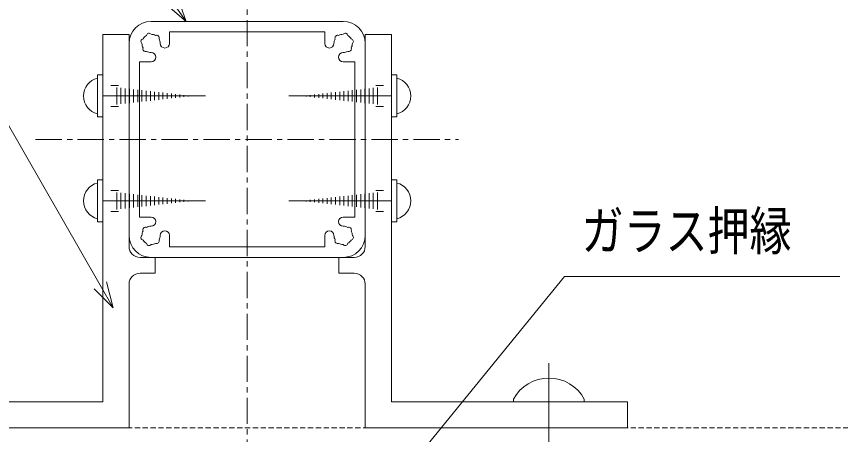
# Model space of a CAD drawing. Units: millimetres, scale not verified. Extents: x -3554 to 3554, y -1188 to 1188.
# Drawn here: x 2426.6 to 2740.7, y -486.7 to -327.3 of the extents above; entities that cross this region are included whole.
import ezdxf
from ezdxf.enums import TextEntityAlignment as Align

# ---------------------------------------------------------------- set-up
doc = ezdxf.new("R2010")
doc.units = ezdxf.units.MM
doc.header["$LTSCALE"] = 8
doc.linetypes.add('USER1', pattern=[2, 1.25, -0.25, 0.25, -0.25])
doc.linetypes.add('USER3', pattern=[0.375, 0.25, -0.125])
for name, color, linetype, lineweight in [('0-0_0', 7, 'Continuous', 18), ('0-6_2躯体線', 4, 'Continuous', 18), ('0-7_3中心線', 2, 'USER1', 18), ('0-8_41_U_FF71_U_FF99_U_FF90', 6, 'Continuous', 18), ('0-D_4アルミ', 6, 'Continuous', 18), ('1-1_2躯体隠れ', 6, 'USER3', 18)]:
    doc.layers.add(name, color=color, linetype=linetype, lineweight=lineweight)
doc.styles.add('ＭＳ ゴシック', font='')
doc.styles.get('ＭＳ ゴシック').set_extended_font_data('MS Gothic')

msp = doc.modelspace()

# ---------------------------------------------------------------- linework, layer by layer
at = {"layer": '0-0_0'}
for points in [[(2491.221, -329.168), (2485.575, -320.914), (2440.076, -254.396), (2334.042, -254.396)], [(2483.363, -322.427), (2491.221, -329.168), (2487.786, -319.401)], [(2463.502, -438.424), (2458.525, -429.75), (2400.437, -328.505), (2203.287, -328.505)], [(2576.694, -498.668), (2583.006, -490.912), (2635.474, -426.452), (2740.403, -426.452)], [(2456.201, -431.083), (2463.502, -438.424), (2460.849, -428.416)]]:
    msp.add_lwpolyline(points, dxfattribs=at)
at = {"layer": '0-6_2躯体線'}
for p, q in [((2457.502, -349.596), (2457.502, -365.596)), ((2459.502, -349.596), (2457.502, -349.596)), ((2569.502, -349.596), (2571.502, -349.596)), ((2571.502, -349.596), (2571.502, -365.596)), ((2465.502, -353.596), (2462.502, -353.596)), ((2464.826, -354.36), (2464.826, -360.832)), ((2466.426, -354.54), (2466.426, -360.652)), ((2468.026, -354.719), (2468.026, -360.472)), ((2560.977, -354.719), (2560.977, -360.472)), ((2562.577, -354.54), (2562.577, -360.652)), ((2563.502, -353.596), (2566.502, -353.596)), ((2564.177, -354.36), (2564.177, -360.832)), ((2459.502, -357.596), (2498.59, -357.596)), ((2469.626, -354.899), (2469.626, -360.292)), ((2471.226, -355.079), (2471.226, -360.113)), ((2472.826, -355.259), (2472.826, -359.933)), ((2474.426, -355.439), (2474.426, -359.753)), ((2476.026, -355.618), (2476.026, -359.573)), ((2477.626, -355.798), (2477.626, -359.394)), ((2479.226, -355.978), (2479.226, -359.214)), ((2480.826, -356.158), (2480.826, -359.034)), ((2482.426, -356.337), (2482.426, -358.854)), ((2484.026, -356.517), (2484.026, -358.675)), ((2485.626, -356.697), (2485.626, -358.495)), ((2487.226, -356.877), (2487.226, -358.315)), ((2488.826, -357.057), (2488.826, -358.135)), ((2490.426, -357.236), (2490.426, -357.955)), ((2492.026, -357.416), (2492.026, -357.776)), ((2569.502, -357.596), (2530.413, -357.596)), ((2536.977, -357.416), (2536.977, -357.776)), ((2538.577, -357.236), (2538.577, -357.955)), ((2540.177, -357.057), (2540.177, -358.135)), ((2541.777, -356.877), (2541.777, -358.315)), ((2543.377, -356.697), (2543.377, -358.495)), ((2544.977, -356.517), (2544.977, -358.675)), ((2546.577, -356.337), (2546.577, -358.854)), ((2548.177, -356.158), (2548.177, -359.034)), ((2549.777, -355.978), (2549.777, -359.214)), ((2551.377, -355.798), (2551.377, -359.394)), ((2552.977, -355.618), (2552.977, -359.573)), ((2554.577, -355.439), (2554.577, -359.753)), ((2556.177, -355.259), (2556.177, -359.933)), ((2557.777, -355.079), (2557.777, -360.113)), ((2559.377, -354.899), (2559.377, -360.292)), ((2465.502, -361.596), (2462.502, -361.596)), ((2563.502, -361.596), (2566.502, -361.596)), ((2459.502, -365.596), (2457.502, -365.596)), ((2569.502, -365.596), (2571.502, -365.596)), ((2457.502, -389.596), (2457.502, -405.596)), ((2459.502, -389.596), (2457.502, -389.596)), ((2569.502, -389.596), (2571.502, -389.596)), ((2571.502, -389.596), (2571.502, -405.596)), ((2465.502, -393.596), (2462.502, -393.596)), ((2464.826, -394.36), (2464.826, -400.832)), ((2466.426, -394.54), (2466.426, -400.652)), ((2468.026, -394.719), (2468.026, -400.472)), ((2469.626, -394.899), (2469.626, -400.292)), ((2471.226, -395.079), (2471.226, -400.113)), ((2472.826, -395.259), (2472.826, -399.933)), ((2474.426, -395.439), (2474.426, -399.753)), ((2476.026, -395.618), (2476.026, -399.573)), ((2552.977, -395.618), (2552.977, -399.573)), ((2554.577, -395.439), (2554.577, -399.753)), ((2556.177, -395.259), (2556.177, -399.933)), ((2557.777, -395.079), (2557.777, -400.113)), ((2559.377, -394.899), (2559.377, -400.292)), ((2560.977, -394.719), (2560.977, -400.472)), ((2562.577, -394.54), (2562.577, -400.652)), ((2563.502, -393.596), (2566.502, -393.596)), ((2564.177, -394.36), (2564.177, -400.832)), ((2459.502, -397.596), (2498.59, -397.596)), ((2477.626, -395.798), (2477.626, -399.394)), ((2479.226, -395.978), (2479.226, -399.214)), ((2480.826, -396.158), (2480.826, -399.034)), ((2482.426, -396.337), (2482.426, -398.854)), ((2484.026, -396.517), (2484.026, -398.675)), ((2485.626, -396.697), (2485.626, -398.495)), ((2487.226, -396.877), (2487.226, -398.315)), ((2488.826, -397.057), (2488.826, -398.135)), ((2490.426, -397.236), (2490.426, -397.955)), ((2492.026, -397.416), (2492.026, -397.776)), ((2569.502, -397.596), (2530.413, -397.596)), ((2536.977, -397.416), (2536.977, -397.776)), ((2538.577, -397.236), (2538.577, -397.955)), ((2540.177, -397.057), (2540.177, -398.135)), ((2541.777, -396.877), (2541.777, -398.315)), ((2543.377, -396.697), (2543.377, -398.495)), ((2544.977, -396.517), (2544.977, -398.675)), ((2546.577, -396.337), (2546.577, -398.854)), ((2548.177, -396.158), (2548.177, -399.034)), ((2549.777, -395.978), (2549.777, -399.214)), ((2551.377, -395.798), (2551.377, -399.394)), ((2465.502, -401.596), (2462.502, -401.596)), ((2563.502, -401.596), (2566.502, -401.596)), ((2459.502, -405.596), (2457.502, -405.596)), ((2569.502, -405.596), (2571.502, -405.596)), ((2629.502, -504.049), (2629.502, -459.535)), ((2616.002, -473.168), (2616.002, -474.168)), ((2643.002, -474.168), (2616.002, -474.168)), ((2643.002, -473.168), (2643.002, -474.168))]:
    msp.add_line(p, q, dxfattribs=at)
for centre, radius, start, end in [((2459.08, -357.596), 6.981, 103.06705, 256.93295), ((2569.923, -357.596), 6.981, 283.06705, 76.93295), ((2459.08, -397.596), 6.981, 103.06705, 256.93295), ((2569.923, -397.596), 6.981, 283.06705, 76.93295), ((2629.502, -480.558), 15.391, 28.69866, 151.30134)]:
    msp.add_arc(centre, radius, start, end, dxfattribs=at)
at = {"layer": '0-7_3中心線'}
for p, q in [((2514.502, -104.65), (2514.502, -564.168)), ((2433.888, -374.168), (2595.115, -374.168))]:
    msp.add_line(p, q, dxfattribs=at)
at = {"layer": '0-8_41_U_FF71_U_FF99_U_FF90'}
for p, q in [((2551.102, -329.168), (2477.902, -329.168)), ((2469.502, -334.168), (2469.502, -414.987)), ((2484.902, -333.168), (2484.902, -337.568)), ((2544.102, -333.168), (2484.902, -333.168)), ((2544.102, -333.168), (2544.102, -337.568)), ((2559.502, -334.168), (2559.502, -414.987)), ((2469.502, -337.568), (2469.502, -410.768)), ((2559.502, -337.568), (2559.502, -410.768)), ((2477.902, -344.568), (2473.502, -344.568)), ((2473.502, -344.568), (2473.502, -403.768)), ((2551.102, -344.568), (2555.502, -344.568)), ((2555.502, -344.568), (2555.502, -403.768)), ((2477.902, -403.768), (2473.502, -403.768)), ((2551.102, -403.768), (2555.502, -403.768)), ((2484.902, -415.168), (2484.902, -410.768)), ((2544.102, -415.168), (2544.102, -410.768)), ((2544.102, -415.168), (2484.902, -415.168)), ((2551.102, -419.168), (2477.902, -419.168))]:
    msp.add_line(p, q, dxfattribs=at)
for points in [[(2473.683, -419.168), (2479.502, -419.168), (2479.502, -425.168), (2473.683, -425.168)], [(2555.321, -419.168), (2549.502, -419.168), (2549.502, -425.168), (2555.321, -425.168)], [(2469.502, -429.349), (2469.502, -484.168), (2369.502, -484.168)], [(2559.502, -429.349), (2559.502, -484.168), (2659.502, -484.168)]]:
    msp.add_lwpolyline(points, dxfattribs=at)
for centre, radius, start, end in [((2477.902, -337.568), 8.4, 90, 180), ((2551.102, -337.568), 8.4, 0, 90), ((2475.004, -336.791), 1, 97.02431, 165), ((2477.902, -337.568), 3.5, 135, 149.64111), ((2477.902, -337.568), 3.5, 120.35889, 135), ((2477.125, -334.67), 1, 105, 172.97569), ((2477.125, -334.67), 1, 37.02431, 105), ((2477.902, -337.568), 3.5, 75, 89.64111), ((2477.902, -337.568), 3.5, 60.35889, 75), ((2480.023, -335.446), 1, 45, 112.97569), ((2480.023, -335.446), 1, 337.02431, 45), ((2477.902, -337.568), 3.5, 15, 29.64111), ((2551.102, -337.568), 3.5, 150.35889, 165), ((2548.98, -335.446), 1, 135, 202.97569), ((2548.98, -335.446), 1, 67.02431, 135), ((2551.102, -337.568), 3.5, 105, 119.64111), ((2551.102, -337.568), 3.5, 90.35889, 105), ((2551.878, -334.67), 1, 75, 142.97569), ((2551.878, -334.67), 1, 7.02431, 75), ((2551.102, -337.568), 3.5, 45, 59.64111), ((2551.102, -337.568), 3.5, 30.35889, 45), ((2553.999, -336.791), 1, 15, 82.97569), ((2475.004, -336.791), 1, 165, 232.97569), ((2477.902, -337.568), 3.5, 180.35889, 195), ((2477.902, -337.568), 3.5, 195, 209.64111), ((2477.902, -337.568), 3.5, 0.35889, 15), ((2483.152, -337.568), 1.75, 180, 0), ((2545.852, -337.568), 1.75, 180, 360), ((2551.102, -337.568), 3.5, 165, 179.64111), ((2551.102, -337.568), 3.5, 330.35889, 345), ((2551.102, -337.568), 3.5, 345, 359.64111), ((2553.999, -336.791), 1, 307.02431, 15), ((2475.78, -339.689), 1, 157.02431, 225), ((2475.78, -339.689), 1, 225, 292.97569), ((2477.902, -337.568), 3.5, 240.35889, 255), ((2477.902, -337.568), 3.5, 255, 270), ((2477.902, -342.818), 1.75, 270, 90), ((2551.102, -342.818), 1.75, 90, 270), ((2551.102, -337.568), 3.5, 270, 285), ((2551.102, -337.568), 3.5, 285, 299.64111), ((2553.223, -339.689), 1, 247.02431, 315), ((2553.223, -339.689), 1, 315, 22.97569), ((2477.902, -405.518), 1.75, 270, 90), ((2551.102, -405.518), 1.75, 90, 270), ((2475.78, -408.646), 1, 135, 202.97569), ((2475.78, -408.646), 1, 67.02431, 135), ((2477.902, -410.768), 3.5, 105, 119.64111), ((2477.902, -410.768), 3.5, 90, 105), ((2551.102, -410.768), 3.5, 75, 90), ((2551.102, -410.768), 3.5, 60.35889, 75), ((2553.223, -408.646), 1, 45, 112.97569), ((2553.223, -408.646), 1, 337.02431, 45), ((2477.902, -410.768), 8.4, 180, 270), ((2475.004, -411.544), 1, 127.02431, 195), ((2477.902, -410.768), 3.5, 165, 179.64111), ((2477.902, -410.768), 3.5, 150.35889, 165), ((2477.902, -410.768), 3.5, 345, 359.64111), ((2483.152, -410.768), 1.75, 360, 180), ((2545.852, -410.768), 1.75, 0, 180), ((2551.102, -410.768), 3.5, 180.35889, 195), ((2551.102, -410.768), 8.4, 270, 360), ((2551.102, -410.768), 3.5, 15, 29.64111), ((2551.102, -410.768), 3.5, 0.35889, 15), ((2553.999, -411.544), 1, 345, 52.97569), ((2475.004, -411.544), 1, 195, 262.97569), ((2477.902, -410.768), 3.5, 210.35889, 225), ((2477.902, -410.768), 3.5, 225, 239.64111), ((2477.125, -413.665), 1, 187.02431, 255), ((2477.125, -413.665), 1, 255, 322.97569), ((2477.902, -410.768), 3.5, 270.35889, 285), ((2477.902, -410.768), 3.5, 285, 299.64111), ((2480.023, -412.889), 1, 247.02431, 315), ((2480.023, -412.889), 1, 315, 22.97569), ((2477.902, -410.768), 3.5, 330.35889, 345), ((2551.102, -410.768), 3.5, 195, 209.64111), ((2548.98, -412.889), 1, 157.02431, 225), ((2548.98, -412.889), 1, 225, 292.97569), ((2551.102, -410.768), 3.5, 240.35889, 255), ((2551.102, -410.768), 3.5, 255, 269.64111), ((2551.878, -413.665), 1, 217.02431, 285), ((2551.878, -413.665), 1, 285, 352.97569), ((2551.102, -410.768), 3.5, 300.35889, 315), ((2551.102, -410.768), 3.5, 315, 329.64111), ((2553.999, -411.544), 1, 277.02431, 345), ((2473.683, -414.987), 4.181, 180, 270), ((2555.321, -414.987), 4.181, 270, 0), ((2473.683, -429.349), 4.181, 90, 180), ((2555.321, -429.349), 4.181, 0, 90)]:
    msp.add_arc(centre, radius, start, end, dxfattribs=at)
at = {"layer": '0-D_4アルミ'}
for p, q in [((2459.502, -334.168), (2469.502, -334.168)), ((2459.502, -334.168), (2459.502, -474.168)), ((2569.502, -334.168), (2559.502, -334.168)), ((2569.502, -334.168), (2569.502, -474.168)), ((2459.502, -474.168), (2369.502, -474.168)), ((2569.502, -474.168), (2659.502, -474.168)), ((2659.502, -474.168), (2659.502, -484.168))]:
    msp.add_line(p, q, dxfattribs=at)
at = {"layer": '1-1_2躯体隠れ'}
msp.add_line((2351.677, -484.168), (3274.502, -484.168), dxfattribs=at)

# ---------------------------------------------------------------- texts
at = {"layer": '0-0_0', "style": 'ＭＳ ゴシック', "width": 0.8}
msp.add_text('ガラス押縁', height=14.66, dxfattribs=at).set_placement((2641.979, -420.749), align=Align.BOTTOM_LEFT)

doc.saveas('drawing.dxf')
